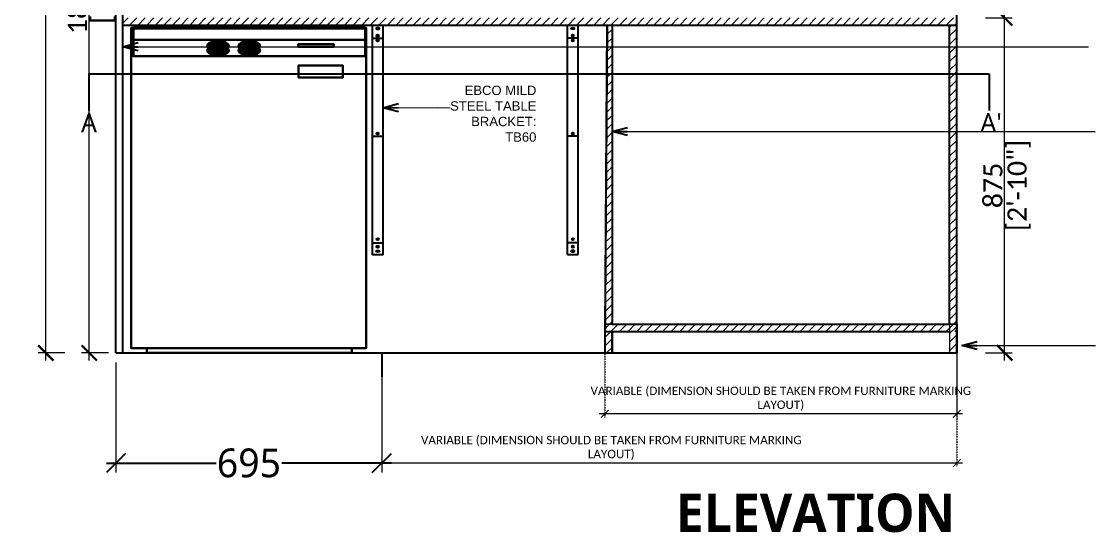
# Model space of a CAD drawing. Header units: millimetres. Extents: x 4214494 to 4225021, y -175262 to -164158.
# Drawn here: x 4218084 to 4220889, y -169040 to -167705 of the extents above; entities that cross this region are included whole.
import ezdxf

# ---------------------------------------------------------------- set-up
doc = ezdxf.new("R2010")
doc.units = ezdxf.units.MM
doc.header["$LTSCALE"] = 0.5
doc.header["$MEASUREMENT"] = 0
doc.header["$PDMODE"] = 2
for name, pattern in [('DASHED', [0.75, 0.5, -0.25]), ('DASHED2', [0.375, 0.25, -0.125]), ('PDF_IMPORT', [1, 0.8, -0.2])]:
    doc.linetypes.add(name, pattern=pattern)
for name, color, linetype, lineweight in [('A-Disp-Sunglasses Unit', 31, 'Continuous', 13), ('dim', 44, 'Continuous', 9), ('hatch', 252, 'Continuous', 9), ('TEXT', 7, 'Continuous', 30)]:
    doc.layers.add(name, color=color, linetype=linetype, lineweight=lineweight)
doc.layers.add('BG&E - DIMENSIONS', color=7, linetype='Continuous')
doc.styles.add('S50 - FURN', font='segoeuil.ttf', dxfattribs={"height": 75})
doc.styles.get("Standard").update_dxf_attribs({"font": 'arial.ttf'})
doc.styles.add('TEXT-25', font='calibril.ttf', dxfattribs={"height": 25})
doc.styles.add('TEXT-50', font='calibril.ttf', dxfattribs={"height": 50})
doc.styles.add('TEXT-75', font='calibril.ttf', dxfattribs={"height": 75})
doc.styles.add('Titan-Fastrack', font='segoeuil.ttf')
doc.styles.add('WOT-PLAN', font='segoeuil.ttf', dxfattribs={"height": 75})
doc.dimstyles.new('DIM-25', dxfattribs={"dimtxt": 25, "dimasz": 20, "dimexe": 10, "dimexo": 0.0625, "dimgap": 5, "dimtad": 1, "dimdec": 0, "dimzin": 0, "dimdsep": 46, "dimtxsty": 'TEXT-25', "dimblk": 'ARCHTICK', "dimcen": 0.09, "dimdle": 15, "dimclrd": 150, "dimclre": 8, "dimclrt": 7, "dimadec": 0, "dimazin": 0, "dimtfac": 1, "dimtdec": 0, "dimtofl": 0, "dimtmove": 0, "dimatfit": 3, "dimldrblk": 'OPEN30', "dimfxl": 50, "dimtolj": 1, "dimtzin": 0, "dimlwd": 5, "dimlwe": 0, "dimarcsym": 0})
doc.dimstyles.new('DIM-50', dxfattribs={"dimtxt": 50, "dimasz": 40, "dimexe": 20, "dimexo": 0.0625, "dimgap": 5, "dimtad": 1, "dimdec": 0, "dimzin": 0, "dimdsep": 46, "dimtxsty": 'TEXT-50', "dimblk": 'ARCHTICK', "dimcen": 0.09, "dimdle": 20, "dimclrd": 150, "dimclre": 8, "dimclrt": 7, "dimadec": 0, "dimazin": 0, "dimtfac": 1, "dimtdec": 0, "dimtofl": 0, "dimtmove": 0, "dimatfit": 3, "dimldrblk": 'OPEN30', "dimfxl": 50, "dimfxlon": 1, "dimtolj": 1, "dimtzin": 0, "dimlwd": 5, "dimlwe": 0, "dimarcsym": 0})
doc.dimstyles.new('DIM-75', dxfattribs={"dimtxt": 75, "dimasz": 40, "dimexe": 20, "dimexo": 0.0625, "dimgap": 5, "dimtad": 1, "dimdec": 0, "dimzin": 0, "dimdsep": 46, "dimtxsty": 'TEXT-75', "dimblk": 'ARCHTICK', "dimcen": 0.09, "dimdle": 20, "dimclrd": 150, "dimclre": 8, "dimclrt": 7, "dimadec": 0, "dimazin": 0, "dimtfac": 1, "dimtdec": 0, "dimtofl": 0, "dimtmove": 1, "dimatfit": 3, "dimldrblk": 'OPEN30', "dimfxl": 50, "dimfxlon": 1, "dimtolj": 1, "dimtzin": 0, "dimlwd": 5, "dimlwe": 0, "dimarcsym": 0})
doc.dimstyles.new('WOT - 75', dxfattribs={"dimtxt": 100, "dimasz": 50, "dimexe": 25, "dimexo": 25, "dimgap": 10, "dimtad": 0, "dimdec": 0, "dimzin": 0, "dimdsep": 46, "dimtxsty": 'WOT-PLAN', "dimblk": 'OBLIQUE', "dimcen": 0.09, "dimdle": 25, "dimclrd": 151, "dimclre": 151, "dimclrt": 7, "dimadec": 0, "dimazin": 0, "dimtfac": 1, "dimtdec": 0, "dimtofl": 0, "dimtmove": 0, "dimatfit": 3, "dimldrblk": 'OPEN30', "dimfxl": 75, "dimtolj": 1, "dimtzin": 0, "dimlwd": -1, "dimlwe": 5, "dimarcsym": 0})
pattern_1 = [(45, (3640953.881, -200218.004), (-11.22395686, 11.22395686), [])]

# ---------------------------------------------------------------- blocks, each defined once
blk = doc.blocks.new('TTH')
at = {"color": 18, "linetype": 'Continuous', "true_color": 0x000000}
blk.add_line((335343.6, -615448.4, 93), (334515.8, -615448.4, 93.6), dxfattribs=at)
for points in [[(334515.8, -615348, -839.5), (335347.8, -615348, -839.5), (335347.8, -615348, 93.6), (334515.8, -615348, 93.6)], [(334515.8, -616481.1), (334515.8, -615348, -839.5), (334515.8, -615348, 93.6), (334515.8, -616481.1, 933.1)], [(334515.8, -615348, -839.5), (334515.8, -616481.1), (335347.8, -616481.1), (335347.8, -615348, -839.5)], [(335347.8, -615348, 93.6), (335347.8, -616481.1, 933.1), (334515.8, -616481.1, 933.1), (334515.8, -615348, 93.6)], [(334524.6, -615347.2, 214.5), (334524.6, -615390.6, 214.5), (335343.6, -615390.6, 214.5), (335343.6, -615347.2, 214.5)], [(334524.6, -615350.1, 93), (334524.6, -615347.2, 93), (335343.6, -615347.2, 93), (335343.6, -615350.1, 93)], [(334524.6, -615347.2, 93), (334524.6, -615347.2, 214.5), (335343.6, -615347.2, 214.5), (335343.6, -615347.2, 93)], [(334524.6, -615448.4, 93), (334524.6, -615350.1, 93), (335343.6, -615350.1, 93), (335343.6, -615448.4, 93)], [(335347.8, -615348, -839.5), (335347.8, -616481.1), (335347.8, -616481.1, 933.1), (335347.8, -615348, 93.6)], [(334524.6, -615390.6, 214.5), (334524.6, -615448.4, 93), (335343.6, -615448.4, 93), (335343.6, -615390.6, 214.5)], [(334823.8, -615429.1, 119.7), (334785.5, -615409, 157.1), (334784.9, -615412, 151.5)], [(334823.8, -615429.1, 119.7), (334787.3, -615406.1, 162.4), (334785.5, -615409, 157.1)], [(334823.8, -615429.1, 119.7), (334790.2, -615403.4, 167.5), (334787.3, -615406.1, 162.4)], [(334823.8, -615429.1, 119.7), (334794, -615400.9, 172), (334790.2, -615403.4, 167.5)], [(334823.8, -615429.1, 119.7), (334798.8, -615398.8, 175.9), (334794, -615400.9, 172)], [(334823.8, -615429.1, 119.7), (334804.4, -615397.1, 179.1), (334798.8, -615398.8, 175.9)], [(334823.8, -615429.1, 119.7), (334810.5, -615395.8, 181.5), (334804.4, -615397.1, 179.1)], [(334823.8, -615429.1, 119.7), (334817.1, -615395.1, 182.9), (334810.5, -615395.8, 181.5)], [(334823.8, -615429.1, 119.7), (334823.8, -615394.8, 183.4), (334817.1, -615395.1, 182.9)], [(334823.8, -615429.1, 119.7), (334830.6, -615395.1, 182.9), (334823.8, -615394.8, 183.4)], [(334823.8, -615429.1, 119.7), (334837.1, -615395.8, 181.5), (334830.6, -615395.1, 182.9)], [(334823.8, -615429.1, 119.7), (334843.3, -615397.1, 179.1), (334837.1, -615395.8, 181.5)], [(334823.8, -615429.1, 119.7), (334848.8, -615398.8, 175.9), (334843.3, -615397.1, 179.1)], [(334823.8, -615429.1, 119.7), (334853.6, -615400.9, 172), (334848.8, -615398.8, 175.9)], [(334823.8, -615429.1, 119.7), (334857.5, -615403.4, 167.5), (334853.6, -615400.9, 172)], [(334823.8, -615429.1, 119.7), (334860.4, -615406.1, 162.4), (334857.5, -615403.4, 167.5)], [(334823.8, -615429.1, 119.7), (334862.1, -615409, 157.1), (334860.4, -615406.1, 162.4)], [(334823.8, -615429.1, 119.7), (334862.7, -615412, 151.5), (334862.1, -615409, 157.1)], [(334934.1, -615429.1, 119.7), (334895.8, -615409, 157.1), (334895.2, -615412, 151.5)], [(334934.1, -615429.1, 119.7), (334897.6, -615406.1, 162.4), (334895.8, -615409, 157.1)], [(334934.1, -615429.1, 119.7), (334900.4, -615403.4, 167.5), (334897.6, -615406.1, 162.4)], [(334934.1, -615429.1, 119.7), (334904.3, -615400.9, 172), (334900.4, -615403.4, 167.5)], [(334934.1, -615429.1, 119.7), (334909.1, -615398.8, 175.9), (334904.3, -615400.9, 172)], [(334934.1, -615429.1, 119.7), (334914.7, -615397.1, 179.1), (334909.1, -615398.8, 175.9)], [(334934.1, -615429.1, 119.7), (334920.8, -615395.8, 181.5), (334914.7, -615397.1, 179.1)], [(334934.1, -615429.1, 119.7), (334927.4, -615395.1, 182.9), (334920.8, -615395.8, 181.5)], [(334934.1, -615429.1, 119.7), (334934.1, -615394.8, 183.4), (334927.4, -615395.1, 182.9)], [(334934.1, -615429.1, 119.7), (334940.9, -615395.1, 182.9), (334934.1, -615394.8, 183.4)], [(334934.1, -615429.1, 119.7), (334947.4, -615395.8, 181.5), (334940.9, -615395.1, 182.9)], [(334934.1, -615429.1, 119.7), (334953.6, -615397.1, 179.1), (334947.4, -615395.8, 181.5)], [(334934.1, -615429.1, 119.7), (334959.1, -615398.8, 175.9), (334953.6, -615397.1, 179.1)], [(334934.1, -615429.1, 119.7), (334963.9, -615400.9, 172), (334959.1, -615398.8, 175.9)], [(334934.1, -615429.1, 119.7), (334967.8, -615403.4, 167.5), (334963.9, -615400.9, 172)], [(334934.1, -615429.1, 119.7), (334970.7, -615406.1, 162.4), (334967.8, -615403.4, 167.5)], [(334934.1, -615429.1, 119.7), (334972.4, -615409, 157.1), (334970.7, -615406.1, 162.4)], [(334934.1, -615429.1, 119.7), (334973, -615412, 151.5), (334972.4, -615409, 157.1)], [(335233.4, -615405.8, 180.2), (335107.4, -615405.8, 180.2), (335107.4, -615405.8, 163), (335233.4, -615405.8, 163)], [(335107.4, -615415.6, 180.2), (335107.4, -615405.8, 180.2), (335233.4, -615405.8, 180.2), (335233.4, -615415.6, 180.2)], [(335233.4, -615415.6, 163), (335233.4, -615405.8, 163), (335107.4, -615405.8, 163), (335107.4, -615415.6, 163)], [(334823.8, -615429.1, 119.7), (334784.9, -615412, 151.5), (334785.5, -615414.9, 146)], [(334823.8, -615445.6, 128.6), (334785.5, -615425.5, 166), (334784.9, -615428.5, 160.4)], [(334823.8, -615445.6, 128.6), (334784.9, -615428.5, 160.4), (334785.5, -615431.5, 154.9)], [(334823.8, -615429.1, 119.7), (334785.5, -615414.9, 146), (334787.3, -615417.8, 140.6)], [(334823.8, -615445.6, 128.6), (334787.3, -615422.6, 171.3), (334785.5, -615425.5, 166)], [(334823.8, -615445.6, 128.6), (334785.5, -615431.5, 154.9), (334787.3, -615434.3, 149.5)], [(334823.8, -615429.1, 119.7), (334787.3, -615417.8, 140.6), (334790.2, -615420.5, 135.6)], [(334823.8, -615445.6, 128.6), (334790.2, -615419.9, 176.4), (334787.3, -615422.6, 171.3)], [(334823.8, -615445.6, 128.6), (334787.3, -615434.3, 149.5), (334790.2, -615437.1, 144.5)], [(334823.8, -615445.6, 128.6), (334794, -615417.5, 180.9), (334790.2, -615419.9, 176.4)], [(334823.8, -615429.1, 119.7), (334790.2, -615420.5, 135.6), (334794, -615423, 131)], [(334823.8, -615445.6, 128.6), (334790.2, -615437.1, 144.5), (334794, -615439.5, 139.9)], [(334823.8, -615445.6, 128.6), (334798.8, -615415.3, 184.8), (334794, -615417.5, 180.9)], [(334823.8, -615429.1, 119.7), (334794, -615423, 131), (334798.8, -615425.1, 127.1)], [(334823.8, -615445.6, 128.6), (334794, -615439.5, 139.9), (334798.8, -615441.6, 136)], [(334823.8, -615445.6, 128.6), (334804.4, -615413.6, 188), (334798.8, -615415.3, 184.8)], [(334823.8, -615429.1, 119.7), (334798.8, -615425.1, 127.1), (334804.4, -615426.8, 123.9)], [(334823.8, -615445.6, 128.6), (334798.8, -615441.6, 136), (334804.4, -615443.3, 132.8)], [(334823.8, -615445.6, 128.6), (334810.5, -615412.4, 190.4), (334804.4, -615413.6, 188)], [(334823.8, -615429.1, 119.7), (334804.4, -615426.8, 123.9), (334810.5, -615428.1, 121.6)], [(334823.8, -615445.6, 128.6), (334804.4, -615443.3, 132.8), (334810.5, -615444.6, 130.5)], [(334839.6, -615413.8, 187.4), (334839.6, -615445.6, 187.4), (334808.1, -615445.6, 187.4), (334808.1, -615413.8, 187.4)], [(334808.1, -615413.8, 135.9), (334808.1, -615445.6, 135.9), (334839.6, -615445.6, 135.9), (334839.6, -615413.8, 135.9)], [(334839.6, -615413.8, 187.4), (334808.1, -615413.8, 187.4), (334808.1, -615413.8, 135.9), (334839.6, -615413.8, 135.9)], [(334808.1, -615413.8, 187.4), (334808.1, -615445.6, 187.4), (334808.1, -615445.6, 135.9), (334808.1, -615413.8, 135.9)], [(334808.1, -615445.6, 187.4), (334839.6, -615445.6, 187.4), (334839.6, -615445.6, 135.9), (334808.1, -615445.6, 135.9)], [(334823.8, -615445.6, 128.6), (334817.1, -615411.6, 191.8), (334810.5, -615412.4, 190.4)], [(334823.8, -615429.1, 119.7), (334810.5, -615428.1, 121.6), (334817.1, -615428.9, 120.1)], [(334823.8, -615445.6, 128.6), (334810.5, -615444.6, 130.5), (334817.1, -615445.4, 129)], [(334823.8, -615445.6, 128.6), (334823.8, -615411.3, 192.3), (334817.1, -615411.6, 191.8)], [(334823.8, -615445.6, 128.6), (334830.6, -615411.6, 191.8), (334823.8, -615411.3, 192.3)], [(334823.8, -615445.6, 128.6), (334837.1, -615412.4, 190.4), (334830.6, -615411.6, 191.8)], [(334823.8, -615429.1, 119.7), (334862.1, -615414.9, 146), (334862.7, -615412, 151.5)], [(334823.8, -615445.6, 128.6), (334843.3, -615413.6, 188), (334837.1, -615412.4, 190.4)], [(334823.8, -615445.6, 128.6), (334848.8, -615415.3, 184.8), (334843.3, -615413.6, 188)], [(334823.8, -615429.1, 119.7), (334860.4, -615417.8, 140.6), (334862.1, -615414.9, 146)], [(334823.8, -615445.6, 128.6), (334853.6, -615417.5, 180.9), (334848.8, -615415.3, 184.8)], [(334823.8, -615445.6, 128.6), (334857.5, -615419.9, 176.4), (334853.6, -615417.5, 180.9)], [(334823.8, -615429.1, 119.7), (334857.5, -615420.5, 135.6), (334860.4, -615417.8, 140.6)], [(334823.8, -615445.6, 128.6), (334860.4, -615422.6, 171.3), (334857.5, -615419.9, 176.4)], [(334823.8, -615429.1, 119.7), (334853.6, -615423, 131), (334857.5, -615420.5, 135.6)], [(334823.8, -615445.6, 128.6), (334862.1, -615425.5, 166), (334860.4, -615422.6, 171.3)], [(334823.8, -615429.1, 119.7), (334848.8, -615425.1, 127.1), (334853.6, -615423, 131)], [(334823.8, -615429.1, 119.7), (334843.3, -615426.8, 123.9), (334848.8, -615425.1, 127.1)], [(334823.8, -615445.6, 128.6), (334862.7, -615428.5, 160.4), (334862.1, -615425.5, 166)], [(334823.8, -615429.1, 119.7), (334837.1, -615428.1, 121.6), (334843.3, -615426.8, 123.9)], [(334823.8, -615429.1, 119.7), (334830.6, -615428.9, 120.1), (334837.1, -615428.1, 121.6)], [(334823.8, -615445.6, 128.6), (334862.1, -615431.5, 154.9), (334862.7, -615428.5, 160.4)], [(334823.8, -615445.6, 128.6), (334860.4, -615434.3, 149.5), (334862.1, -615431.5, 154.9)], [(334823.8, -615445.6, 128.6), (334857.5, -615437.1, 144.5), (334860.4, -615434.3, 149.5)], [(334823.8, -615445.6, 128.6), (334853.6, -615439.5, 139.9), (334857.5, -615437.1, 144.5)], [(334823.8, -615445.6, 128.6), (334848.8, -615441.6, 136), (334853.6, -615439.5, 139.9)], [(334823.8, -615445.6, 128.6), (334843.3, -615443.3, 132.8), (334848.8, -615441.6, 136)], [(334823.8, -615445.6, 128.6), (334837.1, -615444.6, 130.5), (334843.3, -615443.3, 132.8)], [(334823.8, -615445.6, 128.6), (334830.6, -615445.4, 129), (334837.1, -615444.6, 130.5)], [(334839.6, -615445.6, 187.4), (334839.6, -615413.8, 187.4), (334839.6, -615413.8, 135.9), (334839.6, -615445.6, 135.9)], [(334934.1, -615429.1, 119.7), (334895.2, -615412, 151.5), (334895.8, -615414.9, 146)], [(334934.1, -615445.6, 128.6), (334895.8, -615425.5, 166), (334895.2, -615428.5, 160.4)], [(334934.1, -615445.6, 128.6), (334895.2, -615428.5, 160.4), (334895.8, -615431.5, 154.9)], [(334934.1, -615429.1, 119.7), (334895.8, -615414.9, 146), (334897.6, -615417.8, 140.6)], [(334934.1, -615445.6, 128.6), (334897.6, -615422.6, 171.3), (334895.8, -615425.5, 166)], [(334934.1, -615445.6, 128.6), (334895.8, -615431.5, 154.9), (334897.6, -615434.3, 149.5)], [(334934.1, -615429.1, 119.7), (334897.6, -615417.8, 140.6), (334900.4, -615420.5, 135.6)], [(334934.1, -615445.6, 128.6), (334900.4, -615419.9, 176.4), (334897.6, -615422.6, 171.3)], [(334934.1, -615445.6, 128.6), (334897.6, -615434.3, 149.5), (334900.4, -615437.1, 144.5)], [(334934.1, -615445.6, 128.6), (334904.3, -615417.5, 180.9), (334900.4, -615419.9, 176.4)], [(334934.1, -615429.1, 119.7), (334900.4, -615420.5, 135.6), (334904.3, -615423, 131)], [(334934.1, -615445.6, 128.6), (334900.4, -615437.1, 144.5), (334904.3, -615439.5, 139.9)], [(334934.1, -615445.6, 128.6), (334909.1, -615415.3, 184.8), (334904.3, -615417.5, 180.9)], [(334934.1, -615429.1, 119.7), (334904.3, -615423, 131), (334909.1, -615425.1, 127.1)], [(334934.1, -615445.6, 128.6), (334904.3, -615439.5, 139.9), (334909.1, -615441.6, 136)], [(334934.1, -615445.6, 128.6), (334914.7, -615413.6, 188), (334909.1, -615415.3, 184.8)], [(334934.1, -615429.1, 119.7), (334909.1, -615425.1, 127.1), (334914.7, -615426.8, 123.9)], [(334934.1, -615445.6, 128.6), (334909.1, -615441.6, 136), (334914.7, -615443.3, 132.8)], [(334934.1, -615445.6, 128.6), (334920.8, -615412.4, 190.4), (334914.7, -615413.6, 188)], [(334934.1, -615429.1, 119.7), (334914.7, -615426.8, 123.9), (334920.8, -615428.1, 121.6)], [(334934.1, -615445.6, 128.6), (334914.7, -615443.3, 132.8), (334920.8, -615444.6, 130.5)], [(334949.9, -615413.8, 187.4), (334949.9, -615445.6, 187.4), (334918.4, -615445.6, 187.4), (334918.4, -615413.8, 187.4)], [(334918.4, -615413.8, 135.9), (334918.4, -615445.6, 135.9), (334949.9, -615445.6, 135.9), (334949.9, -615413.8, 135.9)], [(334918.4, -615413.8, 187.4), (334918.4, -615445.6, 187.4), (334918.4, -615445.6, 135.9), (334918.4, -615413.8, 135.9)], [(334949.9, -615413.8, 187.4), (334918.4, -615413.8, 187.4), (334918.4, -615413.8, 135.9), (334949.9, -615413.8, 135.9)], [(334918.4, -615445.6, 187.4), (334949.9, -615445.6, 187.4), (334949.9, -615445.6, 135.9), (334918.4, -615445.6, 135.9)], [(334934.1, -615445.6, 128.6), (334927.4, -615411.6, 191.8), (334920.8, -615412.4, 190.4)], [(334934.1, -615429.1, 119.7), (334920.8, -615428.1, 121.6), (334927.4, -615428.9, 120.1)], [(334934.1, -615445.6, 128.6), (334920.8, -615444.6, 130.5), (334927.4, -615445.4, 129)], [(334934.1, -615445.6, 128.6), (334934.1, -615411.3, 192.3), (334927.4, -615411.6, 191.8)], [(334934.1, -615445.6, 128.6), (334940.9, -615411.6, 191.8), (334934.1, -615411.3, 192.3)], [(334934.1, -615445.6, 128.6), (334947.4, -615412.4, 190.4), (334940.9, -615411.6, 191.8)], [(334934.1, -615429.1, 119.7), (334972.4, -615414.9, 146), (334973, -615412, 151.5)], [(334934.1, -615445.6, 128.6), (334953.6, -615413.6, 188), (334947.4, -615412.4, 190.4)], [(334934.1, -615445.6, 128.6), (334959.1, -615415.3, 184.8), (334953.6, -615413.6, 188)], [(334934.1, -615429.1, 119.7), (334970.7, -615417.8, 140.6), (334972.4, -615414.9, 146)], [(334934.1, -615445.6, 128.6), (334963.9, -615417.5, 180.9), (334959.1, -615415.3, 184.8)], [(334934.1, -615445.6, 128.6), (334967.8, -615419.9, 176.4), (334963.9, -615417.5, 180.9)], [(334934.1, -615429.1, 119.7), (334967.8, -615420.5, 135.6), (334970.7, -615417.8, 140.6)], [(334934.1, -615445.6, 128.6), (334970.7, -615422.6, 171.3), (334967.8, -615419.9, 176.4)], [(334934.1, -615429.1, 119.7), (334963.9, -615423, 131), (334967.8, -615420.5, 135.6)], [(334934.1, -615445.6, 128.6), (334972.4, -615425.5, 166), (334970.7, -615422.6, 171.3)], [(334934.1, -615429.1, 119.7), (334959.1, -615425.1, 127.1), (334963.9, -615423, 131)], [(334934.1, -615429.1, 119.7), (334953.6, -615426.8, 123.9), (334959.1, -615425.1, 127.1)], [(334934.1, -615445.6, 128.6), (334973, -615428.5, 160.4), (334972.4, -615425.5, 166)], [(334934.1, -615429.1, 119.7), (334947.4, -615428.1, 121.6), (334953.6, -615426.8, 123.9)], [(334934.1, -615429.1, 119.7), (334940.9, -615428.9, 120.1), (334947.4, -615428.1, 121.6)], [(334934.1, -615445.6, 128.6), (334972.4, -615431.5, 154.9), (334973, -615428.5, 160.4)], [(334934.1, -615445.6, 128.6), (334970.7, -615434.3, 149.5), (334972.4, -615431.5, 154.9)], [(334934.1, -615445.6, 128.6), (334967.8, -615437.1, 144.5), (334970.7, -615434.3, 149.5)], [(334934.1, -615445.6, 128.6), (334963.9, -615439.5, 139.9), (334967.8, -615437.1, 144.5)], [(334934.1, -615445.6, 128.6), (334959.1, -615441.6, 136), (334963.9, -615439.5, 139.9)], [(334934.1, -615445.6, 128.6), (334953.6, -615443.3, 132.8), (334959.1, -615441.6, 136)], [(334934.1, -615445.6, 128.6), (334947.4, -615444.6, 130.5), (334953.6, -615443.3, 132.8)], [(334934.1, -615445.6, 128.6), (334940.9, -615445.4, 129), (334947.4, -615444.6, 130.5)], [(334949.9, -615445.6, 187.4), (334949.9, -615413.8, 187.4), (334949.9, -615413.8, 135.9), (334949.9, -615445.6, 135.9)], [(335107.4, -615415.6, 180.2), (335233.4, -615415.6, 180.2), (335233.4, -615415.6, 163), (335107.4, -615415.6, 163)], [(335107.7, -615481.7, 106.6), (335107.7, -615523.4, 106.6), (335265.2, -615523.4, 106.6), (335265.2, -615481.7, 106.6)], [(335265.2, -615481.7, 94.3), (335265.2, -615523.4, 94.3), (335107.7, -615523.4, 94.3), (335107.7, -615481.7, 94.3)], [(335107.7, -615523.4, 106.6), (335107.7, -615481.7, 106.6), (335107.7, -615481.7, 94.3), (335107.7, -615523.4, 94.3)], [(335107.7, -615481.7, 106.6), (335265.2, -615481.7, 106.6), (335265.2, -615481.7, 94.3), (335107.7, -615481.7, 94.3)], [(335265.2, -615481.7, 106.6), (335265.2, -615523.4, 106.6), (335265.2, -615523.4, 94.3), (335265.2, -615481.7, 94.3)], [(335265.2, -615523.4, 106.6), (335107.7, -615523.4, 106.6), (335107.7, -615523.4, 94.3), (335265.2, -615523.4, 94.3)], [(335347.8, -616481.1), (334515.8, -616481.1), (334515.8, -616481.1, 933.1), (335347.8, -616481.1, 933.1)], [(334572, -616481.2, 848), (334572, -616498.4, 848), (334572, -616498.4, 93), (334572, -616481.2, 93)], [(335296.7, -616481.2, 848), (334572, -616481.2, 848), (334572, -616481.2, 93), (335296.7, -616481.2, 93)], [(334572, -616481.2, 93), (334572, -616498.4, 93), (335296.7, -616498.4, 93), (335296.7, -616481.2, 93)], [(335296.7, -616481.2, 848), (335296.7, -616498.4, 848), (334572, -616498.4, 848), (334572, -616481.2, 848)], [(334572, -616498.4, 848), (335296.7, -616498.4, 848), (335296.7, -616498.4, 93), (334572, -616498.4, 93)], [(335296.7, -616498.4, 848), (335296.7, -616481.2, 848), (335296.7, -616481.2, 93), (335296.7, -616498.4, 93)]]:
    blk.add_3dface(points, dxfattribs=at)
for points, invisible_edges in [([(334524.6, -615347.2, 93), (334524.6, -615347.2, 214.5), (334524.6, -615390.6, 214.5)], 8), ([(334524.6, -615347.2, 93), (334524.6, -615390.6, 214.5), (334524.6, -615448.4, 93)], 1), ([(335343.6, -615347.2, 93), (335343.6, -615347.2, 214.5), (335343.6, -615390.6, 214.5)], 8), ([(335343.6, -615347.2, 93), (335343.6, -615390.6, 214.5), (335343.6, -615448.4, 93)], 1)]:
    blk.add_3dface(points, dxfattribs=dict(at, invisible_edges=invisible_edges))
blk = doc.blocks.new('_ArchTick')
at = {"color": 0, "linetype": 'ByBlock', "const_width": 0.15}
blk.add_lwpolyline([(-0.5, -0.5), (0.5, 0.5)], dxfattribs=at)
blk = doc.blocks.new('*D52')
at = {"layer": 'BG&E - DIMENSIONS', "color": 150, "linetype": 'Continuous', "lineweight": 5, "transparency": 16777216}
blk.add_line((4220651.6, -168590.5, 0), (4220651.6, -167675.7, 0), dxfattribs=at)
at = {"layer": 'BG&E - DIMENSIONS', "color": 8, "linetype": 'Continuous', "lineweight": 0, "transparency": 16777216}
for p, q in [((4220601.6, -167695.7, 0), (4220671.6, -167695.7, 0)), ((4220601.6, -168570.5, 0), (4220671.6, -168570.5, 0))]:
    blk.add_line(p, q, dxfattribs=at)
at = {"layer": 'Defpoints', "color": 0, "lineweight": 0, "transparency": 16777216}
for p in [(4219610.5, -167695.7), (4220651.6, -167695.7, 0), (4219380.8, -168570.5)]:
    blk.add_point(p, dxfattribs=at)
at = {"layer": 'BG&E - DIMENSIONS', "color": 150, "lineweight": 5, "transparency": 16777216, "xscale": 40, "yscale": 40, "zscale": 40}
for p, rotation in [((4220651.6, -167695.7, 0), 90), ((4220651.6, -168570.5, 0), 270)]:
    blk.add_blockref('_ArchTick', p, dxfattribs=dict(at, rotation=rotation))
at = {"layer": 'BG&E - DIMENSIONS', "color": 7, "transparency": 16777216, "char_height": 50, "attachment_point": 5, "rotation": 90, "style": 'TEXT-50'}
for s, insert in [('\\A1;[2\'-10"]', (4220689.3, -168133.1, 0)), ('\\A1;875', (4220621, -168133.1, 0))]:
    blk.add_mtext(s, dxfattribs=dict(at, insert=insert))
blk = doc.blocks.new('_Open30')
at = {"color": 0, "linetype": 'ByBlock', "lineweight": -2}
for p, q in [((-1, 0.268), (0, 0)), ((0, 0), (-1, -0.268)), ((0, 0), (-1, 0))]:
    blk.add_line(p, q, dxfattribs=at)
blk = doc.blocks.new('*D21')
at = {"layer": 'BG&E - DIMENSIONS', "color": 8, "linetype": 'Continuous', "lineweight": 0, "transparency": 16777216}
for p, q in [((4220601.6, -167095.7, 0), (4220671.6, -167095.7, 0)), ((4220601.6, -167695.7, 0), (4220671.6, -167695.7, 0))]:
    blk.add_line(p, q, dxfattribs=at)
at = {"layer": 'BG&E - DIMENSIONS', "color": 150, "linetype": 'Continuous', "lineweight": 5, "transparency": 16777216}
blk.add_line((4220651.6, -167715.7, 0), (4220651.6, -167075.7, 0), dxfattribs=at)
at = {"layer": 'Defpoints', "color": 0, "lineweight": 0, "transparency": 16777216}
for p in [(4220540.1, -167095.7), (4220651.6, -167095.7, 0), (4220540.1, -167695.7)]:
    blk.add_point(p, dxfattribs=at)
at = {"layer": 'BG&E - DIMENSIONS', "color": 150, "lineweight": 5, "transparency": 16777216, "xscale": 40, "yscale": 40, "zscale": 40}
for p, rotation in [((4220651.6, -167095.7, 0), 90), ((4220651.6, -167695.7, 0), 270)]:
    blk.add_blockref('_ArchTick', p, dxfattribs=dict(at, rotation=rotation))
at = {"layer": 'BG&E - DIMENSIONS', "color": 7, "transparency": 16777216, "char_height": 50, "attachment_point": 5, "rotation": 90, "style": 'TEXT-50'}
for s, insert in [('\\A1;600', (4220621, -167395.7, 0)), ("\\A1;[2']", (4220689.3, -167395.7, 0))]:
    blk.add_mtext(s, dxfattribs=dict(at, insert=insert))
blk = doc.blocks.new('*D53')
at = {"layer": 'BG&E - DIMENSIONS', "color": 150, "linetype": 'Continuous', "lineweight": 5, "transparency": 16777216}
blk.add_line((4218261.3, -168590.5, 0), (4218261.3, -166727.2, 0), dxfattribs=at)
at = {"layer": 'BG&E - DIMENSIONS', "color": 8, "linetype": 'Continuous', "lineweight": 0, "transparency": 16777216}
for p, q in [((4218311.3, -166747.2, 0), (4218241.3, -166747.2, 0)), ((4218311.3, -168570.5, 0), (4218241.3, -168570.5, 0))]:
    blk.add_line(p, q, dxfattribs=at)
at = {"layer": 'Defpoints', "color": 0, "lineweight": 0, "transparency": 16777216}
for p in [(4218261.3, -166747.2, 0), (4218348.9, -166747.2), (4218831.3, -168570.5)]:
    blk.add_point(p, dxfattribs=at)
at = {"layer": 'BG&E - DIMENSIONS', "color": 150, "lineweight": 5, "transparency": 16777216, "xscale": 40, "yscale": 40, "zscale": 40}
for p, rotation in [((4218261.3, -166747.2, 0), 90), ((4218261.3, -168570.5, 0), 270)]:
    blk.add_blockref('_ArchTick', p, dxfattribs=dict(at, rotation=rotation))
at = {"layer": 'BG&E - DIMENSIONS', "color": 7, "transparency": 16777216, "char_height": 50, "attachment_point": 5, "rotation": 90, "style": 'TEXT-50'}
for s, insert in [('\\A1;1823', (4218230.7, -167658.9, 0)), ("\\A1;[6']", (4218299, -167658.9, 0))]:
    blk.add_mtext(s, dxfattribs=dict(at, insert=insert))
blk = doc.blocks.new('*D23')
at = {"layer": 'BG&E - DIMENSIONS', "color": 150, "linetype": 'Continuous', "lineweight": 5, "transparency": 16777216}
blk.add_line((4218147.6, -168590.5, 0), (4218147.6, -166163.5, 0), dxfattribs=at)
at = {"layer": 'BG&E - DIMENSIONS', "color": 8, "linetype": 'Continuous', "lineweight": 0, "transparency": 16777216}
for p, q in [((4218197.6, -166183.5, 0), (4218127.6, -166183.5, 0)), ((4218197.6, -168570.5, 0), (4218127.6, -168570.5, 0))]:
    blk.add_line(p, q, dxfattribs=at)
at = {"layer": 'Defpoints', "color": 0, "lineweight": 0, "transparency": 16777216}
for p in [(4218147.6, -166183.5, 0), (4218330.9, -166183.5), (4218330.9, -168570.5)]:
    blk.add_point(p, dxfattribs=at)
at = {"layer": 'BG&E - DIMENSIONS', "color": 150, "lineweight": 5, "transparency": 16777216, "xscale": 40, "yscale": 40, "zscale": 40}
for p, rotation in [((4218147.6, -166183.5, 0), 90), ((4218147.6, -168570.5, 0), 270)]:
    blk.add_blockref('_ArchTick', p, dxfattribs=dict(at, rotation=rotation))
at = {"layer": 'BG&E - DIMENSIONS', "color": 7, "transparency": 16777216, "char_height": 50, "attachment_point": 5, "rotation": 90, "style": 'TEXT-50'}
for s, insert in [('\\A1;[7\'-10"]', (4218185.3, -167377, 0)), ('\\A1;2387', (4218117.1, -167377, 0))]:
    blk.add_mtext(s, dxfattribs=dict(at, insert=insert))
blk = doc.blocks.new('*D25')
at = {"layer": 'Defpoints', "color": 0, "lineweight": 0, "ltscale": 0.5, "transparency": 16777216}
for p in [(4219607.8, -168570.6, 0), (4220526.4, -168570.6, 0), (4219607.8, -168729.5)]:
    blk.add_point(p, dxfattribs=at)
at = {"layer": 'dim', "color": 8, "linetype": 'DASHED', "lineweight": 0, "ltscale": 0.5, "transparency": 16777216}
for p, q in [((4219607.8, -168570.7), (4219607.8, -168739.5)), ((4220526.4, -168570.7), (4220526.4, -168739.5))]:
    blk.add_line(p, q, dxfattribs=at)
at = {"layer": 'dim', "color": 150, "linetype": 'Continuous', "lineweight": 5, "ltscale": 0.5, "transparency": 16777216}
blk.add_line((4220541.4, -168729.5), (4219592.8, -168729.5), dxfattribs=at)
at = {"layer": 'dim', "color": 150, "lineweight": 5, "ltscale": 0.5, "transparency": 16777216, "xscale": 20, "yscale": 20, "zscale": 20, "rotation": 180}
blk.add_blockref('_ArchTick', (4219607.8, -168729.5), dxfattribs=at)
at = {"layer": 'dim', "color": 150, "lineweight": 5, "ltscale": 0.5, "transparency": 16777216, "xscale": 20, "yscale": 20, "zscale": 20}
blk.add_blockref('_ArchTick', (4220526.4, -168729.5), dxfattribs=at)
at = {"layer": 'dim', "color": 7, "ltscale": 0.5, "transparency": 16777216, "insert": (4220067.1, -168689.9), "char_height": 25, "width": 992.536, "attachment_point": 5, "style": 'TEXT-25'}
blk.add_mtext('\\A1;{\\H0.875x;\\C1;VARIABLE (DIMENSION SHOULD BE TAKEN FROM FURNITURE MARKING LAYOUT)}', dxfattribs=at)
blk = doc.blocks.new('*D26')
at = {"layer": 'Defpoints', "color": 0, "lineweight": 0, "ltscale": 0.5, "transparency": 16777216}
for p in [(4220526.5, -168570.5, 0), (4219025.4, -168633, 0), (4219025.4, -168858.1)]:
    blk.add_point(p, dxfattribs=at)
at = {"layer": 'dim', "color": 8, "linetype": 'DASHED', "lineweight": 0, "ltscale": 0.5, "transparency": 16777216}
for p, q in [((4220526.5, -168570.6), (4220526.5, -168868.1)), ((4219025.4, -168633), (4219025.4, -168868.1))]:
    blk.add_line(p, q, dxfattribs=at)
at = {"layer": 'dim', "color": 150, "linetype": 'Continuous', "lineweight": 5, "ltscale": 0.5, "transparency": 16777216}
blk.add_line((4220541.5, -168858.1), (4219010.4, -168858.1), dxfattribs=at)
at = {"layer": 'dim', "color": 150, "lineweight": 5, "ltscale": 0.5, "transparency": 16777216, "xscale": 20, "yscale": 20, "zscale": 20, "rotation": 180}
blk.add_blockref('_ArchTick', (4219025.4, -168858.1), dxfattribs=at)
at = {"layer": 'dim', "color": 150, "lineweight": 5, "ltscale": 0.5, "transparency": 16777216, "xscale": 20, "yscale": 20, "zscale": 20}
blk.add_blockref('_ArchTick', (4220526.5, -168858.1), dxfattribs=at)
at = {"layer": 'dim', "color": 7, "ltscale": 0.5, "transparency": 16777216, "insert": (4219624.4, -168818.6), "char_height": 25, "width": 992.536, "attachment_point": 5, "style": 'TEXT-25'}
blk.add_mtext('\\A1;{\\H0.875x;\\C1;VARIABLE (DIMENSION SHOULD BE TAKEN FROM FURNITURE MARKING LAYOUT)}', dxfattribs=at)
blk = doc.blocks.new('_Oblique')
at = {"color": 0, "linetype": 'ByBlock', "lineweight": -2}
blk.add_line((-0.5, -0.5), (0.5, 0.5), dxfattribs=at)
blk = doc.blocks.new('*D55')
at = {"color": 151, "lineweight": 5, "transparency": 16777216}
for p, q in [((4218330.9, -168595.5), (4218330.9, -168883.1)), ((4219025.4, -168595.5), (4219025.4, -168883.1))]:
    blk.add_line(p, q, dxfattribs=at)
at = {"color": 151, "transparency": 16777216}
for p, q in [((4218305.9, -168858.1), (4218592.6, -168858.1)), ((4219050.4, -168858.1), (4218763.8, -168858.1))]:
    blk.add_line(p, q, dxfattribs=at)
at = {"layer": 'Defpoints', "color": 0, "lineweight": 0, "transparency": 16777216}
for p in [(4218330.9, -168570.5), (4219025.4, -168570.5), (4219025.4, -168858.1)]:
    blk.add_point(p, dxfattribs=at)
at = {"color": 151, "transparency": 16777216, "xscale": 50, "yscale": 50, "zscale": 50, "rotation": 180}
blk.add_blockref('_Oblique', (4218330.9, -168858.1), dxfattribs=at)
at = {"color": 151, "transparency": 16777216, "xscale": 50, "yscale": 50, "zscale": 50}
blk.add_blockref('_Oblique', (4219025.4, -168858.1), dxfattribs=at)
at = {"color": 7, "transparency": 16777216, "insert": (4218678.2, -168858.1), "char_height": 75, "attachment_point": 5, "style": 'WOT-PLAN'}
blk.add_mtext('\\A1;695', dxfattribs=at)

msp = doc.modelspace()

# ---------------------------------------------------------------- hatches: boundary and pattern name
at = {"layer": 'hatch'}
h = msp.add_hatch(dxfattribs=at)
h.set_pattern_fill('ANSI31', color=256, scale=4.999393)
h.set_pattern_definition([(45, (4114838.755, -157341.442), (-11.2239569, 11.2239569), [])])
h.paths.add_polyline_path([(4220526.5, -167714.4), (4220526.5, -167695.7), (4218348.9, -167695.7), (4218348.9, -167714.4)])
h = msp.add_hatch(dxfattribs=at)
h.set_pattern_fill('ANSI31', color=256, scale=4.999393)
h.set_pattern_definition(pattern_1)
h.paths.add_polyline_path([(4219626.5, -167714.4), (4219613.1, -167714.4), (4219609.5, -168261.2), (4219626.5, -168261.2)])
h.paths.add_polyline_path([(4219626.5, -168261.2), (4219609.5, -168261.2), (4219607.8, -168514.3), (4219626.5, -168514.3), (4220507.6, -168514.3), (4220526.4, -168514.3), (4220526.4, -168261.2), (4220507.6, -168261.2), (4220507.6, -168495.6), (4219626.5, -168495.6)])
h.paths.add_polyline_path([(4220526.4, -167714.4), (4220507.6, -167714.4), (4220507.6, -168261.2), (4220526.4, -168261.2)])
h = msp.add_hatch(dxfattribs=at)
h.set_pattern_fill('ANSI31', color=256, scale=4.999393)
h.set_pattern_definition([(45, (2626459.433, -86494.716), (-11.22395686, 11.22395686), [])])
h.paths.add_polyline_path([(4220507.6, -168570.5), (4220526.5, -168570.5), (4220526.5, -168495.6), (4220507.6, -168495.6)])
h = msp.add_hatch(dxfattribs=at)
h.set_pattern_fill('ANSI31', color=256, scale=4.999393)
h.set_pattern_definition(pattern_1)
h.paths.add_polyline_path([(4219626.5, -168514.3), (4219607.8, -168514.3), (4219607.8, -168570.5), (4219626.5, -168570.5)])

# ---------------------------------------------------------------- linework, layer by layer
for p, q in [((4220526.5, -168570.5), (4220526.5, -166183.5)), ((4219000.6, -168313.9, 0), (4219000.6, -167714.1, 0)), ((4219028.6, -168313.9, 0), (4219028.6, -167714, 0)), ((4219509.8, -168313.8, 0), (4219509.8, -167713.9, 0)), ((4219537.8, -168313.8, 0), (4219537.8, -167714, 0)), ((4218348.9, -167714.4), (4220526.5, -167714.4)), ((4218348.9, -167714.4), (4220526.5, -167714.4)), ((4219613.2, -167714.4, 0), (4219607.8, -168570.5, 0)), ((4219613.1, -167714.4, 0), (4219607.8, -168514.3, 0)), ((4219000.6, -167748.6, 0), (4219028.6, -167748.6, 0)), ((4219537.8, -167748.5, 0), (4219509.8, -167748.5, 0)), ((4219000.6, -168004.5, 0), (4219028.6, -168004.5, 0)), ((4219537.8, -168004.4, 0), (4219509.8, -168004.4, 0)), ((4219000.6, -168282.7, 0), (4219028.6, -168282.7, 0)), ((4219537.8, -168282.6, 0), (4219509.8, -168282.6, 0)), ((4219028.6, -168313.9, 0), (4219000.6, -168313.9, 0)), ((4219509.8, -168313.8, 0), (4219537.8, -168313.8, 0)), ((4219608.3, -168494.6, 0), (4220526.5, -168495.6, 0)), ((4220526.5, -168495.5), (4220526.5, -168570.5)), ((4219607.8, -168514.3, 0), (4219607.8, -168570.5, 0)), ((4219607.8, -168514.3, 0), (4219626.5, -168514.3, 0)), ((4219626.5, -168514.3, 0), (4220507.6, -168514.3, 0)), ((4219626.5, -168514.3, 0), (4219626.5, -168570.5, 0)), ((4219626.5, -168570.5, 0), (4219626.5, -168514.3, 0)), ((4218330.9, -168570.5), (4220526.5, -168570.5)), ((4219025.4, -168570.5), (4219025.4, -168633))]:
    msp.add_line(p, q)
for points in [[(4218330.9, -168570.5), (4218330.9, -166729.2), (4219068.5, -166729.2)], [(4218348.9, -168570.5), (4218348.9, -166747.2), (4219068.5, -166747.2)]]:
    msp.add_lwpolyline(points)
at = {"linetype": 'PDF_IMPORT', "lineweight": 13, "ltscale": 0.063221, "elevation": 0}
for points in [[(4219021.2, -167723.1), (4219008.2, -167723.1)], [(4219517.2, -167723), (4219530.2, -167723)], [(4219021.2, -168304.8), (4219008.2, -168304.8)], [(4219517.2, -168304.7), (4219530.2, -168304.7)]]:
    msp.add_lwpolyline(points, dxfattribs=at)
at = {"lineweight": 13, "elevation": 0}
for points in [[(4219012.2, -167725.6), (4219017.2, -167725.6, 0.999911), (4219017.2, -167720.6), (4219012.2, -167720.6, 0.999852)], [(4219526.2, -167725.5), (4219521.2, -167725.5, -0.999911), (4219521.2, -167720.5), (4219526.2, -167720.5, -0.999852)], [(4219012.2, -168302.3), (4219017.2, -168302.3, -0.999911), (4219017.2, -168307.3), (4219012.2, -168307.3, -0.999852)], [(4219526.2, -168302.2), (4219521.2, -168302.2, 0.999911), (4219521.2, -168307.2), (4219526.2, -168307.2, 0.999852)]]:
    msp.add_lwpolyline(points, format="xyb", close=True, dxfattribs=at)
at = {"linetype": 'PDF_IMPORT', "lineweight": 13, "ltscale": 0.058582, "elevation": 0}
for points in [[(4219014.7, -167719.2), (4219014.7, -167727)], [(4219523.7, -167719.1), (4219523.7, -167726.9)], [(4219014.7, -168308.7), (4219014.7, -168300.9)], [(4219523.7, -168308.6), (4219523.7, -168300.8)]]:
    msp.add_lwpolyline(points, dxfattribs=at)
at = {"elevation": 0}
msp.add_lwpolyline([(4219626.5, -167714.4), (4219626.5, -168495.6), (4220507.6, -168495.6), (4220507.6, -167714.4)], dxfattribs=at)
at = {"color": 252, "linetype": 'DASHED2', "ltscale": 7}
msp.add_lwpolyline([(4218261.3, -167937.1), (4218261.3, -167841.9), (4220611.5, -167841.9), (4220611.5, -167937.1)], dxfattribs=at)
for centre in [(4219014.4, -167741.7, 0), (4219524, -167741.6, 0), (4219014.4, -167754.3, 0), (4219524, -167754.3, 0), (4219014.4, -167997.6, 0), (4219524, -167997.5, 0), (4219014.4, -168273.6, 0), (4219524, -168273.5, 0), (4219014.4, -168293, 0), (4219524, -168292.9, 0)]:
    msp.add_circle(centre, 2.67)
at = {"layer": 'hatch', "elevation": 0}
msp.add_lwpolyline([(4220507.6, -168570.5), (4220526.5, -168570.5), (4220526.5, -168495.6), (4220507.6, -168495.6)], close=True, dxfattribs=at)

# ---------------------------------------------------------------- block references
at = {"xscale": 0.7382766863877889, "yscale": 0.7382766863877889, "zscale": 0.7382766863877889}
msp.add_blockref('TTH', (3971405.1, 286575.8, -68.7), dxfattribs=at)

# ---------------------------------------------------------------- texts
at = {"lineweight": 20, "insert": (4219428.8, -167872.5, -0.1), "char_height": 24.376, "width": 240.682, "attachment_point": 3}
msp.add_mtext('{\\C251;\\c6710371;EBCO MILD STEEL TABLE BRACKET: TB60}', dxfattribs=at)
at = {"layer": 'A-Disp-Sunglasses Unit', "color": 7, "insert": (4219263.6, -169039.5), "char_height": 99.988, "width": 1728.865, "attachment_point": 7, "style": 'Titan-Fastrack'}
msp.add_mtext('\\pi529.20352;{\\fSegoe UI Light|b1|i0|c0|p34;ELEVATION}', dxfattribs=at)
at = {"layer": 'TEXT', "attachment_point": 5, "style": 'S50 - FURN'}
for s, insert, char_height in [('A', (4218260.6, -167969.3), 50), ("A'", (4220616.2, -167969.3), 49.99)]:
    msp.add_mtext_dynamic_manual_height_columns(s, width=1073.312, gutter_width=9998.8, heights=[0], dxfattribs=dict(at, insert=insert, char_height=char_height))

# ---------------------------------------------------------------- dimensions: what is measured, and where the dimension line sits
dim = msp.add_linear_dim(base=(4219025.4301, -168858.1484), p1=(4218330.9212, -168570.5458), p2=(4219025.4301, -168570.5458), dimstyle='WOT - 75', override={"dimpost": '\\X'})
dim.commit()
dim.dimension.update_dxf_attribs({"geometry": '*D55', "text_midpoint": (4218678.1757, -168858.1484)})
at = {"layer": 'BG&E - DIMENSIONS'}
for base, p1, p2, picture, middle in [((4218147.6, -166183.5, 0), (4218330.9, -168570.5), (4218330.9, -166183.5), '*D23', (4218147.6, -167377, 0)), ((4218261.3, -166747.2, 0), (4218831.3, -168570.5), (4218348.9, -166747.2), '*D53', (4218261.3, -167658.9, 0)), ((4220651.6, -167095.7, 0), (4220540.1, -167695.7), (4220540.1, -167095.7), '*D21', (4220651.6, -167395.7, 0)), ((4220651.6, -167695.7, 0), (4219380.8, -168570.5), (4219610.5, -167695.7), '*D52', (4220651.6, -168133.1, 0))]:
    dim = msp.add_linear_dim(base=base, p1=p1, p2=p2, angle=90, dimstyle='DIM-50', override={"dimpost": '\\X'}, dxfattribs=at)
    dim.commit()
    dim.dimension.update_dxf_attribs({"geometry": picture, "text_midpoint": middle})
at = {"layer": 'dim', "color": 40, "ltscale": 0.5}
dim = msp.add_linear_dim(base=(4219025.4, -168858.1, 0), p1=(4220526.5, -168570.5), p2=(4219025.4, -168633), angle=180, text='{\\H0.875x;\\C1;VARIABLE (DIMENSION SHOULD BE TAKEN FROM FURNITURE MARKING LAYOUT)}', dimstyle='DIM-25', override={"dimpost": '\\X'}, dxfattribs=at)
dim.commit()
dim.dimension.update_dxf_attribs({"geometry": '*D26', "text_midpoint": (4219624.4, -168858.1, 0), "dimtype": 128})
at = {"layer": 'dim', "ltscale": 0.5}
dim = msp.add_linear_dim(base=(4219607.8, -168729.5, 0), p1=(4220526.4, -168570.6, 0), p2=(4219607.8, -168570.6, 0), angle=180, text='{\\H0.875x;\\C1;VARIABLE (DIMENSION SHOULD BE TAKEN FROM FURNITURE MARKING LAYOUT)}', dimstyle='DIM-25', override={"dimpost": '\\X'}, dxfattribs=at)
dim.commit()
dim.dimension.update_dxf_attribs({"geometry": '*D25', "text_midpoint": (4220067.1, -168729.5, 0), "dimtype": 128})

# ---------------------------------------------------------------- leaders
at = {"layer": 'dim', "lineweight": 20}
for points in [[(4218348.9, -167770.8), (4220870.3, -167770.8)], [(4219028.6, -167929.9, -0.1), (4219171, -167929.4, -0.1), (4219203.5, -167929.9, -0.1)], [(4219626.5, -167992.1), (4220887.9, -167992.1)], [(4220540.1, -168550.9), (4220888.8, -168550.9)]]:
    msp.add_leader(points, dimstyle='DIM-75', override={"dimtad": 0, "dimarcsym": 2}, dxfattribs=at)

doc.saveas('drawing.dxf')
